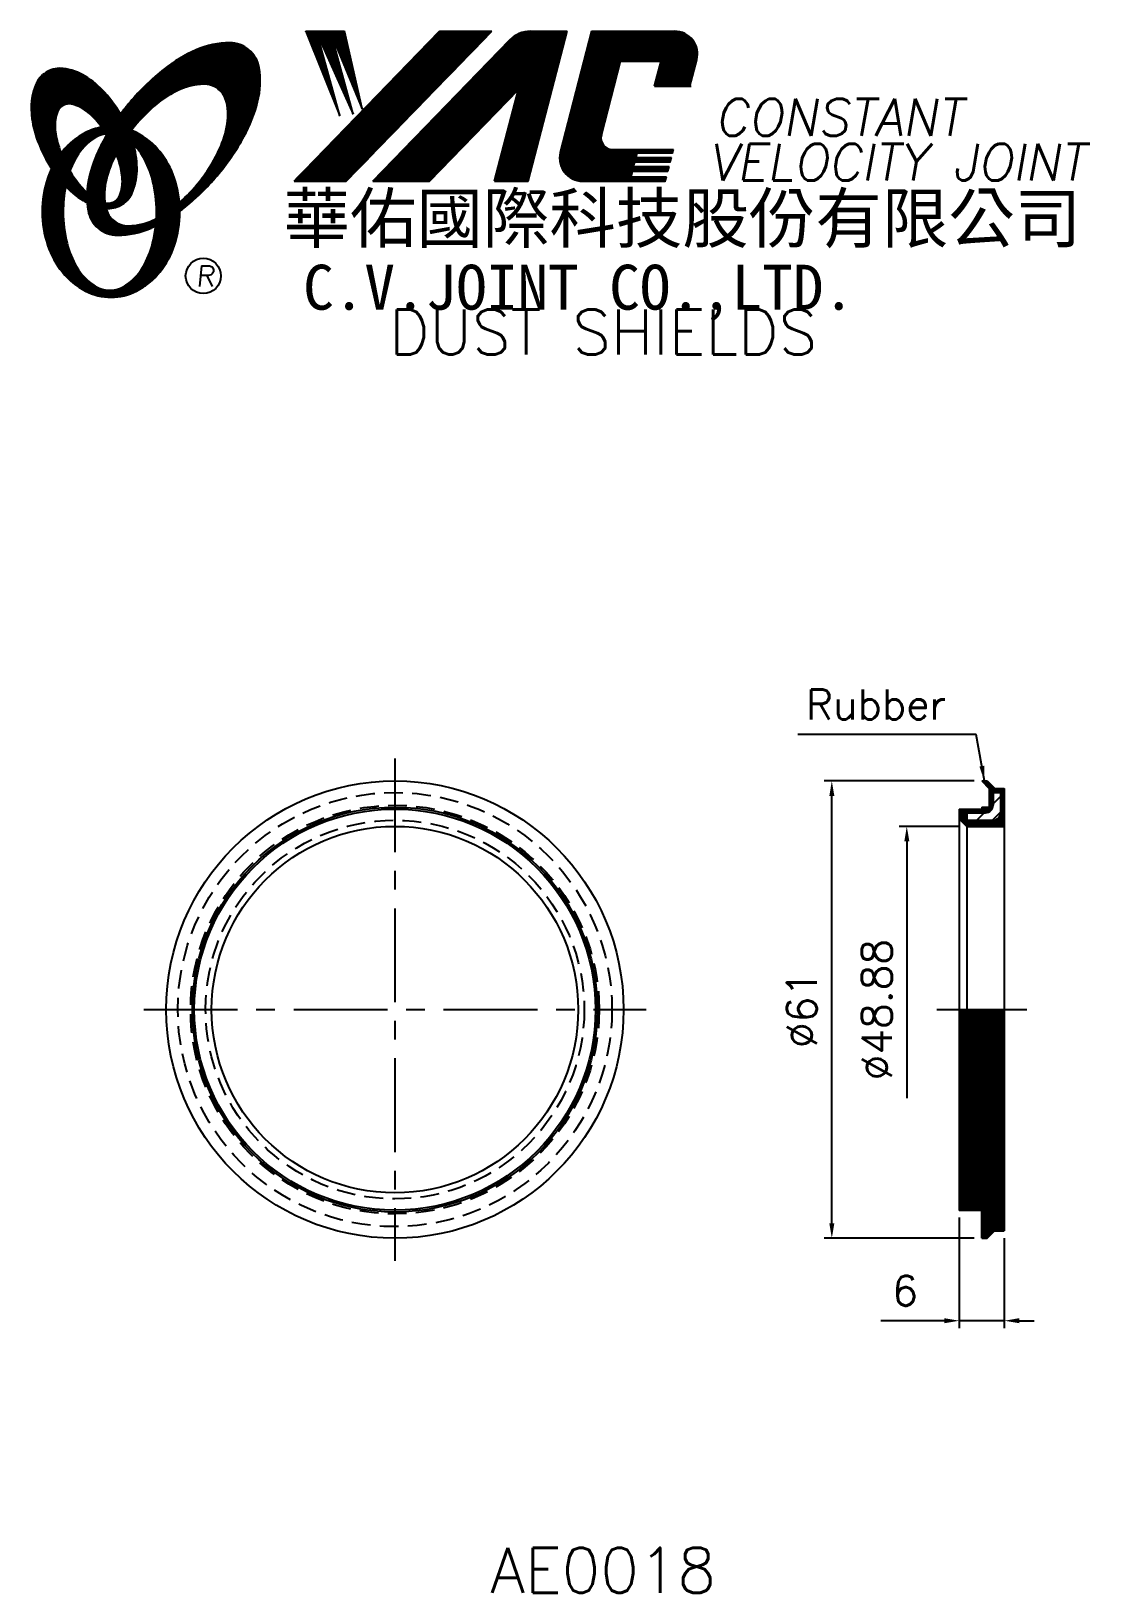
# Model space of a CAD drawing. Extents: x 549 to 690, y 268 to 476.
import ezdxf
from ezdxf.enums import TextEntityAlignment as Align

# ---------------------------------------------------------------- set-up
doc = ezdxf.new("R2010")
doc.units = 0
doc.header["$LTSCALE"] = 10
doc.header["$MEASUREMENT"] = 0
doc.linetypes.add('CENTER', pattern=[2, 1.25, -0.25, 0.25, -0.25])
doc.linetypes.add('HIDDEN', pattern=[0.375, 0.25, -0.125])
doc.layers.get('0').update_dxf_attribs({"linetype": 'CONTINUOUS'})
doc.layers.get('DEFPOINTS').update_dxf_attribs({"linetype": 'CONTINUOUS'})
doc.layers.add('4', color=7, linetype='CONTINUOUS')
doc.styles.add('CHINA', font='KAIU.TTF')
doc.styles.add('ITALICC', font='simplex.shx')
doc.dimstyles.new('STANDARD$0', dxfattribs={"dimtxt": 4, "dimasz": 2, "dimexe": 1, "dimexo": 1, "dimgap": 2, "dimtad": 1, "dimdec": 4, "dimzin": 10, "dimtxsty": 'ITALICC', "dimcen": 2, "dimclrd": 5, "dimclre": 5, "dimclrt": 18, "dimaunit": 1, "dimazin": 3, "dimtp": 0.1, "dimtfac": 0.7, "dimtdec": 4, "dimtmove": 0, "dimatfit": 3, "dimtolj": 1, "dimtzin": 10})
doc.dimstyles.new('STANDARD$7', dxfattribs={"dimtxt": 4, "dimasz": 2, "dimexe": 1, "dimexo": 1, "dimgap": 2, "dimtad": 1, "dimdec": 4, "dimzin": 10, "dimtxsty": 'ITALICC', "dimcen": -2, "dimclrd": 5, "dimclre": 5, "dimclrt": 18, "dimaunit": 1, "dimazin": 3, "dimtp": 2, "dimtfac": 0.75, "dimtdec": 4, "dimtmove": 0, "dimatfit": 3, "dimtolj": 1, "dimtzin": 10})
pattern_1 = [(45, (618.312255, 232.461112), (-0.00727476112, 0.00727476112), [])]
pattern_2 = [(135, (432.843355, 268.414554), (-0.044194174, -0.044194174), [])]
pattern_3 = [(45, (449.72171, 268.765522), (-0.00883883476, 0.00883883476), [])]

# ---------------------------------------------------------------- blocks, each defined once
blk = doc.blocks.new('*D4')
at = {"color": 5, "linetype": 'BYBLOCK'}
for p, q in [((674.52, 376.2), (654.52, 376.2)), ((655.52, 317.2), (655.52, 374.2)), ((674.52, 315.2), (654.52, 315.2))]:
    blk.add_line(p, q, dxfattribs=at)
for points in [[(655.19, 374.2), (655.86, 374.2), (655.52, 376.2)], [(655.19, 317.2), (655.86, 317.2), (655.52, 315.2)]]:
    blk.add_solid(points, dxfattribs=at)
at = {"layer": 'DEFPOINTS', "color": 0, "linetype": 'BYBLOCK'}
for p in [(655.52, 376.2), (675.52, 376.2), (675.52, 315.2)]:
    blk.add_point(p, dxfattribs=at)
at = {"color": 18, "linetype": 'BYBLOCK', "insert": (651.52, 345.7), "char_height": 4, "attachment_point": 5, "rotation": 90, "style": 'ITALICC'}
blk.add_mtext('\\A1;∅61', dxfattribs=at)
blk = doc.blocks.new('*D5')
at = {"color": 5, "linetype": 'BYBLOCK'}
for p, q in [((672.52, 317.95), (672.52, 303.2)), ((678.52, 315.2), (678.52, 303.2)), ((670.52, 304.2), (662.05, 304.2)), ((678.52, 304.2), (672.52, 304.2)), ((680.52, 304.2), (682.52, 304.2))]:
    blk.add_line(p, q, dxfattribs=at)
for points in [[(670.52, 304.54), (670.52, 303.87), (672.52, 304.2)], [(680.52, 304.54), (680.52, 303.87), (678.52, 304.2)]]:
    blk.add_solid(points, dxfattribs=at)
at = {"layer": 'DEFPOINTS', "color": 0, "linetype": 'BYBLOCK'}
for p in [(672.52, 318.95), (678.52, 316.2), (672.52, 304.2)]:
    blk.add_point(p, dxfattribs=at)
at = {"color": 18, "linetype": 'BYBLOCK', "insert": (665.29, 308.2), "char_height": 4, "attachment_point": 5, "style": 'ITALICC'}
blk.add_mtext('\\A1;6', dxfattribs=at)
blk = doc.blocks.new('*D6')
at = {"color": 5, "linetype": 'BYBLOCK'}
for p, q in [((672.52, 370.14), (664.52, 370.14)), ((665.52, 368.14), (665.52, 333.89))]:
    blk.add_line(p, q, dxfattribs=at)
blk.add_solid([(665.19, 368.14), (665.86, 368.14), (665.52, 370.14)], dxfattribs=at)
at = {"layer": 'DEFPOINTS', "color": 0, "linetype": 'BYBLOCK'}
for p in [(665.52, 370.14), (673.52, 370.14), (672.52, 321.26)]:
    blk.add_point(p, dxfattribs=at)
at = {"color": 18, "linetype": 'BYBLOCK', "insert": (661.52, 345.7), "char_height": 4, "attachment_point": 5, "rotation": 90, "style": 'ITALICC'}
blk.add_mtext('\\A1;∅48.88', dxfattribs=at)

msp = doc.modelspace()

# ---------------------------------------------------------------- hatches: boundary and pattern name
at = {"layer": '4', "linetype": 'CONTINUOUS'}
h = msp.add_hatch(dxfattribs=at)
h.set_pattern_fill('ANSI31', color=5, scale=0.1, style=0)
h.set_pattern_definition(pattern_3)
h.paths.add_polyline_path([(610.18041, 476.19651), (603.22311, 476.19651), (583.8065, 456.19275), (590.76381, 456.19275)])
h.paths.add_polyline_path([(613.72731, 468.43093), (610.54693, 456.19275), (615.02792, 456.19275), (620.22635, 476.19651), (615.32963, 476.19651, 0.202785967), (612.59555, 475.04009), (594.30142, 456.19275), (601.84833, 456.19275)])
h.paths.add_polyline_path([(627.35441, 472.19809), (632.74813, 472.19809), (631.87911, 468.85407), (636.59593, 468.85407), (637.51265, 472.38164, 0.490800957), (634.56245, 476.19651), (623.52814, 476.19651), (619.32108, 460.00761, 0.490800957), (622.27128, 456.19275), (633.3056, 456.19275), (633.46004, 456.78706), (628.74322, 456.78706), (628.93659, 457.53114), (633.65341, 457.53114), (633.81197, 458.14128), (629.09515, 458.14128), (629.25639, 458.76175), (633.97321, 458.76175), (634.12939, 459.36274), (629.41257, 459.36274), (629.56937, 459.96612), (634.28619, 459.96612), (634.40293, 460.41531), (626.26318, 460.41531, -0.490800957), (624.78808, 462.32275)])
h = msp.add_hatch(dxfattribs=at)
h.set_pattern_fill('ANSI31', color=1, scale=0.1, style=0)
h.set_pattern_definition(pattern_3)
h.paths.add_polyline_path([(590.53848, 476.19651), (585.36115, 476.19651), (589.93191, 464.89277), (586.86598, 475.85075), (591.70072, 465.12842), (588.75271, 475.85075), (592.87992, 465.83539)])
h = msp.add_hatch(dxfattribs=at)
h.set_pattern_fill('ANSI31', color=5, scale=0.082305, style=0)
h.set_pattern_definition([(45, (449.72171, 268.765522), (-0.00727476112, 0.00727476112), [])])
h.paths.add_polyline_path([(571.75718, 469.13403, -0.172879177), (573.69865, 468.47546, -0.172879177), (574.78595, 466.73741, -0.104527385), (574.81372, 463.40922, -0.065680101), (573.64419, 460.00726, -0.051823203), (571.20378, 456.16487, -0.044272532), (568.52881, 453.33854, -0.020203161), (568.58239, 452.20062, 0.006517006), (568.98694, 452.5127, 0.049863361), (573.54036, 456.92576, 0.049863361), (577.13, 462.15292, 0.063682799), (578.95105, 466.78027, 0.103597411), (579.14034, 471.36424, 0.177892575), (577.79174, 473.73452, 0.177892575), (575.22935, 474.66784, 0.103597411), (570.74155, 473.7148, 0.063682799), (566.4838, 471.14572, 0.049863361), (561.93038, 466.73266, 0.016070017), (560.65968, 465.12635, -0.007061632), (560.90696, 464.68932, -0.031648676), (561.85955, 462.65274, -0.008069351), (562.29146, 463.21705, -0.051823203), (565.46983, 466.47551, -0.065680101), (568.51176, 468.39586, -0.104527385)])
h.paths.add_polyline_path([(558.68151, 455.97271, -0.065680101), (559.85104, 459.37466, -0.006063428), (560.09498, 459.84968, 0.027613469), (559.36815, 461.43775, 0.017011252), (558.83473, 462.37273, 0.007829282), (558.34074, 461.5055, 0.063682799), (556.5197, 456.87815, 0.103597411), (556.3304, 452.29418, 0.177892575), (557.67901, 449.9239, 0.177892575), (560.2414, 448.99058, 0.103597411), (564.7292, 449.94362, 0.008811776), (565.35616, 450.2337, 0.013922709), (565.43349, 451.20351, -0.009086703), (564.98348, 450.98606, -0.104527385), (561.73806, 450.2479, -0.172879177), (559.79658, 450.90647, -0.172879177), (558.70929, 452.64452, -0.104527385)])
h = msp.add_hatch(dxfattribs=at)
h.set_pattern_fill('ANSI31', color=3, scale=0.082305, style=0)
h.set_pattern_definition(pattern_1)
h.paths.add_polyline_path([(555.96068, 470.18486, 0.106488277), (553.0188, 471.22343, 0.158297415), (550.9286, 470.82839, 0.158297415), (549.46927, 469.2807, 0.106488277), (548.75845, 466.24293, 0.071723199), (549.1765, 462.92998, 0.058080454), (550.72148, 459.11459, 0.058080454), (553.10253, 455.7568, 0.071723199), (555.66777, 453.61905, 0.020895977), (556.20796, 453.31706, -0.030777155), (556.19205, 454.69328, -0.042059526), (555.09569, 455.85604, -0.04691039), (553.47653, 458.33719, -0.04691039), (552.34825, 461.07667, -0.060581117), (551.94615, 463.33874, -0.10187153), (552.25777, 465.42694, -0.185892489), (553.03786, 466.31858, -0.185892489), (554.2145, 466.4567, -0.10187153), (556.11215, 465.53117, -0.060581117), (557.74898, 463.9189, -0.04691039), (559.36815, 461.43775, -0.04691039), (560.49643, 458.69826, -0.060581117), (560.89853, 456.4362, -0.10187153), (560.58691, 454.34799, -0.185892489), (559.80682, 453.45635, -0.185892489), (558.63017, 453.31823, -0.002013383), (558.58937, 453.32886, 0.021593804), (558.70929, 452.64452, 0.006477741), (558.72729, 452.56748, 0.14950097), (560.69985, 452.97552, 0.158297415), (562.15918, 454.52321, 0.106488277), (562.86999, 457.56098, 0.071723199), (562.45195, 460.87393, 0.058080454), (560.90696, 464.68932, 0.058080454), (558.52592, 468.04711, 0.071723199)])
h = msp.add_hatch(dxfattribs=at)
h.set_pattern_fill('ANSI31', color=1, scale=0.082305, style=0)
h.set_pattern_definition(pattern_1)
h.paths.add_polyline_path([(557.0543, 461.86141, -0.120168026), (558.74609, 462.5148, 0.016865385), (558.14633, 463.39754, 0.076648372), (555.99011, 462.67862, 0.104809576), (552.90565, 460.16553, 0.005838257), (552.73871, 459.95332, 0.028089978), (553.47653, 458.33719, 0.014237292), (553.91866, 457.55214, -0.045767751), (554.84384, 459.48899, -0.106890197)])
h.paths.add_polyline_path([(553.02293, 452.10679, -0.048711043), (553.35304, 455.48713, -0.007865741), (553.10253, 455.7568, -0.037695478), (551.46666, 457.87556, 0.03042545), (550.94133, 456.57159, 0.080710289), (550.21589, 452.10679, 0.080710289), (550.94133, 447.642, 0.089265679), (552.90565, 444.04806, 0.104809576), (555.99011, 441.53496, 0.11926607), (559.3993, 440.71003, 0.11926607), (562.80849, 441.53496, 0.104809576), (565.89295, 444.04806, 0.089265679), (567.85727, 447.642, 0.080710289), (568.5827, 452.10679, 0.080710289), (567.85727, 456.57159, 0.089265679), (565.89295, 460.16553, 0.104809576), (562.80849, 462.67862, 0.025513357), (562.11525, 462.99137, 0.004818181), (561.85955, 462.65274, -0.023722145), (562.40077, 461.05599, -0.065307489), (563.63595, 459.48899, -0.073950765), (564.9484, 456.29126, -0.060532391), (565.45685, 452.10679, -0.060532391), (564.9484, 447.92233, -0.073950765), (563.63595, 444.7246, -0.106890197), (561.42548, 442.35218, -0.153118262), (559.23989, 441.6668, -0.153118262), (557.0543, 442.35218, -0.106890197), (554.84384, 444.7246, -0.073950765), (553.53139, 447.92233, -0.060532391)])
h = msp.add_hatch(dxfattribs=at)
h.set_pattern_fill('ANSI31', color=5, scale=0.5, angle=90, style=0)
h.set_pattern_definition(pattern_2)
h.paths.add_polyline_path([(678.52439, 370.14241), (678.52439, 375.20241), (677.22439, 375.20241), (676.22439, 376.20241), (675.52439, 376.20241), (676.52439, 375.20241), (676.52439, 372.70241), (675.52439, 372.70241), (675.52439, 372.45241), (672.52439, 372.45241), (672.52439, 371.14241), (673.52439, 370.14241)])
h.paths.add_polyline_path([(677.02439, 370.95241), (673.52439, 370.95241), (673.52439, 371.95241), (676.02439, 371.95241, 0.414213562), (677.02439, 372.95241), (677.02439, 374.65241), (678.02439, 374.65241), (678.02439, 371.95241, -0.414213562)], flags=16)
h = msp.add_hatch(dxfattribs=at)
h.set_pattern_fill('ANSI31', color=5, scale=12, style=0)
h.set_pattern_definition([(45, (456.8348, 269.62), (-1.06066, 1.06066), [])])
h.paths.add_polyline_path([(676.02439, 371.95241), (673.52439, 371.95241), (673.52439, 370.95241), (677.02439, 370.95241, 0.414213562), (678.02439, 371.95241), (678.02439, 374.65241), (677.02439, 374.65241), (677.02439, 372.95241, -0.414213562)])
h = msp.add_hatch(dxfattribs=at)
h.set_pattern_fill('ANSI31', color=5, scale=0.5, angle=90, style=0)
h.set_pattern_definition(pattern_2)
h.paths.add_polyline_path([(678.52439, 345.70241), (677.22439, 345.70241), (677.22439, 316.20241), (678.52439, 316.20241)])
h.paths.add_polyline_path([(677.22439, 345.70241), (676.22439, 345.70241), (676.22439, 315.20241), (677.22439, 316.20241)])
h.paths.add_polyline_path([(676.22439, 345.70241), (675.52439, 345.70241), (675.52439, 315.20241), (676.22439, 315.20241)])
h.paths.add_polyline_path([(675.52439, 345.70241), (672.52439, 345.70241), (672.52439, 318.95241), (675.52439, 318.95241)])

# ---------------------------------------------------------------- linework, layer by layer
at = {"layer": '4', "color": 5, "linetype": 'CONTINUOUS'}
for p, q in [((583.8065, 456.19275), (603.22311, 476.19651)), ((590.76381, 456.19275), (610.18041, 476.19651)), ((594.30142, 456.19275), (612.59555, 475.04009)), ((603.22311, 476.19651), (610.18041, 476.19651)), ((615.02792, 456.19275), (620.22635, 476.19651)), ((615.32963, 476.19651), (620.22635, 476.19651)), ((619.32108, 460.00761), (623.52814, 476.19651)), ((623.52814, 476.19651), (634.56245, 476.19651)), ((624.78808, 462.32275), (627.35441, 472.19809)), ((627.35441, 472.19809), (632.74813, 472.19809)), ((631.87911, 468.85407), (632.74813, 472.19809)), ((636.59593, 468.85407), (637.51265, 472.38164)), ((631.87911, 468.85407), (636.74636, 468.85407)), ((601.84833, 456.19275), (613.72731, 468.43093)), ((610.54693, 456.19275), (613.72731, 468.43093)), ((626.26318, 460.41531), (634.40293, 460.41531)), ((634.28619, 459.96612), (634.40293, 460.41531)), ((629.09515, 458.14128), (629.25639, 458.76175)), ((629.25639, 458.76175), (633.97321, 458.76175)), ((629.41257, 459.36274), (629.56937, 459.96612)), ((629.41257, 459.36274), (634.12939, 459.36274)), ((629.56937, 459.96612), (634.28619, 459.96612)), ((633.97321, 458.76175), (634.12939, 459.36274)), ((583.8065, 456.19275), (590.76381, 456.19275)), ((594.30142, 456.19275), (601.84833, 456.19275)), ((610.54693, 456.19275), (615.02792, 456.19275)), ((622.27128, 456.19275), (633.3056, 456.19275)), ((628.74322, 456.78706), (628.93659, 457.53114)), ((628.74322, 456.78706), (633.46004, 456.78706)), ((628.93659, 457.53114), (633.65341, 457.53114)), ((629.09515, 458.14128), (633.81197, 458.14128)), ((633.3056, 456.19275), (633.46004, 456.78706)), ((633.65341, 457.53114), (633.81197, 458.14128))]:
    msp.add_line(p, q, dxfattribs=at)
at = {"layer": '4', "color": 1, "linetype": 'CONTINUOUS'}
for p, q in [((585.36115, 476.19651), (589.93191, 464.89277)), ((585.36115, 476.19651), (590.53848, 476.19651)), ((586.86598, 475.85075), (591.70072, 465.12842)), ((589.93191, 464.89277), (586.86598, 475.85075)), ((588.75271, 475.85075), (592.87992, 465.83539)), ((591.70072, 465.12842), (588.75271, 475.85075)), ((592.87992, 465.83539), (590.53848, 476.19651))]:
    msp.add_line(p, q, dxfattribs=at)
at = {"layer": '4', "color": 5, "linetype": 'CENTER'}
for p, q in [((597.25663, 379.20241), (597.25663, 312.20241)), ((563.75663, 345.70241), (630.75663, 345.70241)), ((669.52439, 345.70241), (681.52439, 345.70241))]:
    msp.add_line(p, q, dxfattribs=at)
at = {"layer": '4', "color": 7, "linetype": 'CONTINUOUS'}
for p, q in [((675.52439, 376.20241), (676.22439, 376.20241)), ((675.52439, 376.20241), (676.52439, 375.20241)), ((676.22439, 376.20241), (677.22439, 375.20241)), ((676.52439, 375.20241), (676.52439, 372.70241)), ((677.22439, 375.20241), (678.52439, 375.20241)), ((678.52439, 375.20241), (678.52439, 316.20241)), ((677.02439, 374.65241), (677.02439, 372.95241)), ((677.02439, 374.65241), (678.02439, 374.65241)), ((678.02439, 374.65241), (678.02439, 371.95241)), ((672.52439, 372.45241), (675.52439, 372.45241)), ((672.52439, 372.45241), (672.52439, 371.14241)), ((672.52439, 371.14241), (672.52439, 318.95241)), ((672.52439, 371.14241), (673.52439, 370.14241)), ((673.52439, 371.95241), (676.02439, 371.95241)), ((673.52439, 371.95241), (673.52439, 370.95241)), ((673.52439, 370.95241), (677.02439, 370.95241)), ((675.52439, 372.70241), (676.52439, 372.70241)), ((675.52439, 372.70241), (675.52439, 372.45241)), ((673.52439, 370.14241), (673.52439, 345.70241)), ((673.52439, 370.14241), (678.52439, 370.14241)), ((675.52439, 315.20241), (675.52439, 345.70241)), ((676.22439, 315.20241), (676.22439, 345.70241)), ((677.22439, 316.20241), (677.22439, 345.70241)), ((672.52439, 318.95241), (675.52439, 318.95241)), ((675.52439, 315.20241), (676.22439, 315.20241)), ((676.22439, 315.20241), (677.22439, 316.20241)), ((677.22439, 316.20241), (678.52439, 316.20241))]:
    msp.add_line(p, q, dxfattribs=at)
at = {"layer": '4', "color": 5, "linetype": 'CONTINUOUS'}
for points in [[(568.58239, 452.20062, 0.006517006), (568.98694, 452.5127, 0.049863361), (573.54036, 456.92576, 0.049863361), (577.13, 462.15292, 0.063682799), (578.95105, 466.78027, 0.103597411), (579.14034, 471.36424, 0.177892575), (577.79174, 473.73452, 0.177892575), (575.22935, 474.66784, 0.103597411), (570.74155, 473.7148, 0.063682799), (566.4838, 471.14572, 0.049863361), (561.93038, 466.73266, 0.016070017), (560.65968, 465.12635)], [(568.52881, 453.33854, 0.044272532), (571.20378, 456.16487, 0.051823203), (573.64419, 460.00726, 0.065680101), (574.81372, 463.40922, 0.104527385), (574.78595, 466.73741, 0.172879177), (573.69865, 468.47546, 0.172879177), (571.75718, 469.13403, 0.104527385), (568.51176, 468.39586, 0.065680101), (565.46983, 466.47551, 0.051823203), (562.29146, 463.21705, 0.008069351), (561.85955, 462.65274)], [(558.83473, 462.37273, 0.007829282), (558.34074, 461.5055, 0.063682799), (556.5197, 456.87815, 0.103597411), (556.3304, 452.29418, 0.177892575), (557.67901, 449.9239, 0.177892575), (560.2414, 448.99058, 0.103597411), (564.7292, 449.94362, 0.008811776), (565.35616, 450.2337, 0.008811776)], [(560.09498, 459.84968, 0.006063428), (559.85104, 459.37466, 0.065680101), (558.68151, 455.97271, 0.104527385), (558.70929, 452.64452, 0.172879177), (559.79658, 450.90647, 0.172879177), (561.73806, 450.2479, 0.104527385), (564.98348, 450.98606, 0.009086703), (565.43349, 451.20351, 0.009086703)]]:
    msp.add_lwpolyline(points, format="xyb", dxfattribs=at)
at = {"layer": '4', "color": 3, "linetype": 'CONTINUOUS'}
for points in [[(558.72729, 452.56748, 0.14950097), (560.69985, 452.97552, 0.158297415), (562.15918, 454.52321, 0.106488277), (562.86999, 457.56098, 0.071723199), (562.45195, 460.87393, 0.058080454), (560.90696, 464.68932, 0.058080454), (558.52592, 468.04711, 0.071723199), (555.96068, 470.18486, 0.106488277), (553.0188, 471.22343, 0.158297415), (550.9286, 470.82839, 0.158297415), (549.46927, 469.2807, 0.106488277), (548.75845, 466.24293, 0.071723199), (549.1765, 462.92998, 0.058080454), (550.72148, 459.11459, 0.058080454), (553.10253, 455.7568, 0.071723199), (555.66777, 453.61905, 0.020895977), (556.20796, 453.31706, 0.020895977)], [(558.58937, 453.32886, 0.002013383), (558.63017, 453.31823, 0.185892489), (559.80682, 453.45635, 0.185892489), (560.58691, 454.34799, 0.10187153), (560.89853, 456.4362, 0.060581117), (560.49643, 458.69826, 0.04691039), (559.36815, 461.43775, 0.04691039), (557.74898, 463.9189, 0.060581117), (556.11215, 465.53117, 0.10187153), (554.2145, 466.4567, 0.185892489), (553.03786, 466.31858, 0.185892489), (552.25777, 465.42694, 0.10187153), (551.94615, 463.33874, 0.060581117), (552.34825, 461.07667, 0.04691039), (553.47653, 458.33719, 0.04691039), (555.09569, 455.85604, 0.042059526), (556.19205, 454.69328, 0.042059526)]]:
    msp.add_lwpolyline(points, format="xyb", dxfattribs=at)
at = {"layer": '4', "color": 1, "linetype": 'CONTINUOUS'}
for points in [[(551.46666, 457.87556, 0.03042545), (550.94133, 456.57159, 0.080710289), (550.21589, 452.10679, 0.080710289), (550.94133, 447.642, 0.089265679), (552.90565, 444.04806, 0.104809576), (555.99011, 441.53496, 0.11926607), (559.3993, 440.71003, 0.11926607), (562.80849, 441.53496, 0.104809576), (565.89295, 444.04806, 0.089265679), (567.85727, 447.642, 0.080710289), (568.5827, 452.10679, 0.080710289), (567.85727, 456.57159, 0.089265679), (565.89295, 460.16553, 0.104809576), (562.80849, 462.67862, 0.025513357), (562.11525, 462.99137, 0.025513357)], [(558.14633, 463.39754, 0.076648372), (555.99011, 462.67862, 0.104809576), (552.90565, 460.16553, 0.005838257), (552.73871, 459.95332, 0.005838257)], [(558.74609, 462.5148, 0.120168026), (557.0543, 461.86141, 0.106890197), (554.84384, 459.48899, 0.045767751), (553.91866, 457.55214, 0.045767751)], [(553.35304, 455.48713, 0.048711043), (553.02293, 452.10679, 0.060532391), (553.53139, 447.92233, 0.073950765), (554.84384, 444.7246, 0.106890197), (557.0543, 442.35218, 0.153118262), (559.23989, 441.6668, 0.153118262), (561.42548, 442.35218, 0.106890197), (563.63595, 444.7246, 0.073950765), (564.9484, 447.92233, 0.060532391), (565.45685, 452.10679, 0.060532391), (564.9484, 456.29126, 0.073950765), (563.63595, 459.48899, 0.065307489), (562.40077, 461.05599)]]:
    msp.add_lwpolyline(points, format="xyb", dxfattribs=at)
at = {"layer": '4', "color": 5, "linetype": 'CONTINUOUS'}
msp.add_circle((571.70354, 443.56107), 2.35282, dxfattribs=at)
at = {"layer": '4', "color": 7, "linetype": 'CONTINUOUS'}
for radius in [30.5, 27, 26.75, 24.44]:
    msp.add_circle((597.25663, 345.70241), radius, dxfattribs=at)
at = {"layer": '4', "color": 5, "linetype": 'HIDDEN'}
for radius in [28.95, 27.25, 25.25]:
    msp.add_circle((597.25663, 345.70241), radius, dxfattribs=at)
at = {"layer": '4', "color": 5, "linetype": 'CONTINUOUS'}
for centre, radius, start, end in [((615.32963, 472.38627), 3.81024, 90, 135.8533387), ((634.56245, 473.14831), 3.04819, 345.4326059, 90), ((626.26318, 461.93941), 1.5241, 165.4326059, 270), ((622.27128, 459.24094), 3.04819, 165.4326059, 270)]:
    msp.add_arc(centre, radius, start, end, dxfattribs=at)
at = {"layer": '4', "color": 7, "linetype": 'CONTINUOUS'}
for centre in [(676.02439, 372.95241), (677.02439, 371.95241)]:
    msp.add_arc(centre, 1, 270, 360, dxfattribs=at)
for p in [(678.52439, 370.14241), (678.52439, 321.26241)]:
    msp.add_point(p, dxfattribs=at)

# ---------------------------------------------------------------- texts
at = {"layer": '4', "color": 5, "linetype": 'CONTINUOUS', "style": 'ITALICC'}
for s, height, oblique, p in [('CONSTANT', 4.9, 10, (639.95531, 462.26321)), ('VELOCITY JOINT', 4.9, 10, (639.07709, 456.26783)), ('R', 2.75625, 5, (570.74485, 442.15147))]:
    msp.add_text(s, height=height, dxfattribs=dict(at, oblique=oblique)).set_placement(p)
at = {"layer": '4', "color": 7, "linetype": 'CONTINUOUS', "style": 'CHINA'}
for s, height, p in [('華佑國際科技股份有限公司', 6.5, (582.39314, 448.0029)), ('C.V.JOINT CO.,LTD.', 6, (585.02178, 439.05668))]:
    msp.add_text(s, height=height, dxfattribs=at).set_placement(p)
at = {"layer": '4', "color": 18, "linetype": 'CONTINUOUS', "style": 'ITALICC'}
for s, p in [('DUST SHIELDS', (625.0245, 433.06386)), ('AE0018', (625.0245, 267.91647))]:
    msp.add_text(s, height=6, dxfattribs=at).set_placement(p, align=Align.CENTER)
at = {"layer": '4', "color": 18, "linetype": 'CONTINUOUS', "insert": (670.77976, 386.41029), "char_height": 4, "attachment_point": 6, "style": 'ITALICC'}
msp.add_mtext('\\A1;Rubber', dxfattribs=at)

# ---------------------------------------------------------------- dimensions: what is measured, and where the dimension line sits
at = {"layer": '4', "color": 7, "linetype": 'CONTINUOUS'}
dim = msp.add_linear_dim(base=(655.52436, 376.20241), p1=(675.52439, 315.20241), p2=(675.52439, 376.20241), angle=90, text='%%C61', dimstyle='STANDARD$0', dxfattribs=at)
dim.commit()
dim.dimension.update_dxf_attribs({"geometry": '*D4', "text_midpoint": (651.52436, 345.70241)})
dim = msp.add_linear_dim(base=(665.52439, 370.14241), p1=(672.52439, 321.26241), p2=(673.52439, 370.14241), angle=90, text='%%C48.88', dimstyle='STANDARD$0', override={"dimcen": -2, "dimse1": 1, "dimsd1": 1}, dxfattribs=at)
dim.commit()
dim.dimension.update_dxf_attribs({"geometry": '*D6', "text_midpoint": (661.52439, 345.70241)})
dim = msp.add_linear_dim(base=(672.52439, 304.20241), p1=(678.52439, 316.20241), p2=(672.52439, 318.95241), text='6', dimstyle='STANDARD$0', dxfattribs=at)
dim.commit()
dim.dimension.update_dxf_attribs({"geometry": '*D5', "text_midpoint": (665.2863, 308.20241)})

# ---------------------------------------------------------------- leaders
at = {"layer": '4', "color": 5, "linetype": 'CONTINUOUS', "annotation_type": 0, "has_hookline": 1, "hookline_direction": 1, "text_width": 19.80952}
msp.add_leader([(675.87439, 376.20241), (674.77976, 382.41029), (672.77976, 382.41029)], dimstyle='STANDARD$7', dxfattribs=at)

doc.saveas('drawing.dxf')
